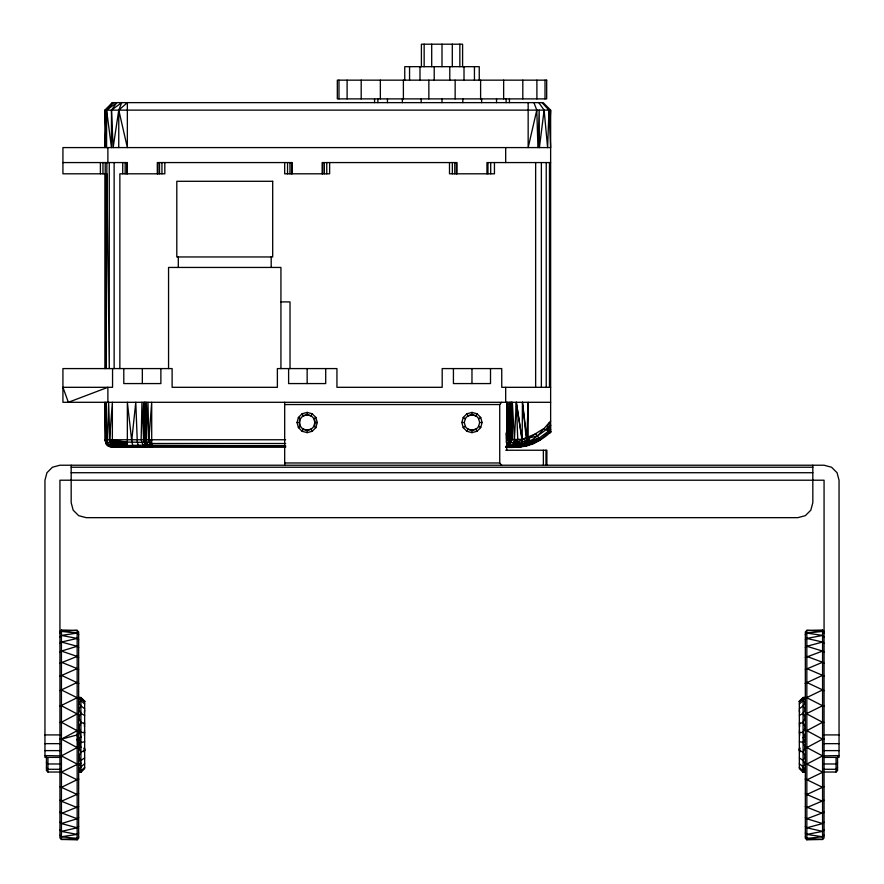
<?xml version="1.0" encoding="UTF-8"?>
<svg xmlns="http://www.w3.org/2000/svg" width="884" height="884" viewBox="0 0 884 884"><rect width="100%" height="100%" fill="white"/><g stroke="black" fill="none" stroke-linecap="round" stroke-linejoin="round"><path stroke-width="1.33" d="M118.754 147.584L118.776 110.124L121.716 102.632L111.483 110.124L111.461 147.584L106.599 110.124L113.528 102.632M511.295 402.297L510.742 439.757L509.748 444.044L507.538 446.243L505.803 446.696L508.698 442.641L509.107 439.757L509.173 402.297L507.482 439.757L507.549 402.297L506.267 442.409L510.366 442.409L511.295 439.757L511.295 402.297L511.991 439.757L509.88 445.05L507.294 446.785M513.052 446.895L505.781 447.249C522.013 448.486 539.085 443.713 550.633 431.9C544.168 433.989 526.234 455.26 526.831 437.867L522.433 402.297L522.179 439.293L506.642 439.757L506.134 433.061M511.991 439.757L512.355 402.297L514.433 439.757L512.654 445.05L508.344 447.249L524.919 445.956L540.146 440.055L535.892 433.867L522.179 439.293L516.289 402.297L514.433 439.757M143.617 439.757L144.214 402.297L144.678 442.365L147.971 446.243L150.943 447.249C146.954 447.205 143.672 443.691 143.617 439.757L141.959 402.297L141.142 439.757L142.965 445.072L145.197 446.796L147.595 447.249M509.107 439.757L510.289 402.297L510.742 439.757M542.036 102.632L548.975 110.124L547.616 147.584L544.124 110.124L538.798 102.632M530.256 443.536L528.411 444.884L520.566 446.663L522.112 444.221L528.963 439.679L526.831 437.867L528.157 402.297L528.157 437.293C536.71 448.763 519.814 445.89 513.173 447.249L515.737 445.967L530.256 443.536L539.804 439.735L522.112 444.221L516.333 444.906L521.748 445.492L529.693 441.856M124.633 446.884L112.367 447.249L108.644 445.072L107.483 442.641L108.633 402.297L109.914 442.409L112.367 446.243L127.351 447.249L127.351 402.297L131.926 442.365L133.396 447.249L110.378 446.696L108.644 446.243L105.881 443.503L104.887 402.297L104.887 439.757L106.887 444.663L108.644 446.243L112.367 447.249L285.642 447.249M148.866 439.757L151.705 402.297L151.705 447.249L149.705 446.696L146.81 442.641L146.401 439.757L147.959 402.297L148.866 439.757L149.241 442.409L151.705 446.243L285.642 446.243M105.627 131.528L104.887 147.584L104.887 110.124L112.367 102.632L543.141 102.632L550.633 110.124L550.633 432.265L549.76 433.072L546.467 429.447L542.886 429.105L528.444 438.144L526.831 437.867M550.257 118.147L550.633 110.124L104.887 110.124L106.588 147.584L106.599 110.124L116.81 102.632L111.483 110.124L113.119 147.584L118.776 110.124L127.351 102.632L127.351 147.584L118.776 110.124M528.411 444.884L518.82 446.95L506.399 446.785L509.107 445.05L510.83 442.343L522.112 444.221L522.455 439.215L529.494 441.249L538.942 438.232L550.633 429.58M509.294 444.663L507.538 445.072L507.538 446.243L510.289 443.503L510.366 442.409L509.294 444.663L506.399 446.785M84.466 726.747L84.367 722.117M109.539 439.757L112.367 402.297L112.367 447.249M799.534 730.571L799.633 735.51M799.578 747.809L799.633 752.56M131.804 439.757L135.782 402.297L137.318 442.365L138.324 445.072L140.887 447.249M84.367 735.51L84.466 730.571M84.367 712.57L84.654 710.15M84.367 752.56L84.422 747.809M544.124 110.124L539.395 147.584L539.174 110.124L537.936 147.584L536.798 110.124L533.914 102.632M799.633 722.117L799.534 726.747M522.433 402.297L526.223 438.132L527.549 440.464L522.322 441.989L516.289 402.297L517.781 439.757L517.217 443.326L515.737 445.967L510.455 446.785M536.798 110.124L528.157 147.584L528.157 102.632M297.035 422.519L298.394 417.469L302.096 413.767L307.157 412.408L312.207 413.767L315.908 417.469L317.268 422.519L315.908 427.58L312.207 431.281L307.157 432.641L302.096 431.281L298.394 427.58L297.035 422.519L299.477 422.519L300.505 418.684C303.378 413.679 310.936 413.679 313.798 418.684L314.837 422.519L313.798 426.364C310.936 431.359 303.378 431.359 300.505 426.364L299.477 422.519M461.857 422.519L463.205 417.469L466.907 413.767L471.968 412.408L477.017 413.767L480.719 417.469L482.078 422.519L480.719 427.58L477.017 431.281L471.968 432.641L466.907 431.281L463.205 427.58L461.857 422.519L464.288 422.519L465.316 418.684C468.188 413.679 475.747 413.679 478.62 418.684L479.647 422.519L478.62 426.364C475.747 431.359 468.188 431.359 465.316 426.364L464.288 422.519M510.289 443.503L511.295 439.757L510.289 443.503L507.891 445.901M44.951 755.588L61.427 755.897L77.162 747.566L80.908 747.345L78.665 742.505L77.162 734.913L78.665 730.759L77.162 730.692L61.427 722.272L59.935 722.46M149.794 446.862L151.705 447.249L127.351 446.796L151.617 447.249L147.971 446.243L144.678 442.365L112.367 441.867L127.351 443.403L112.367 444.044L108.644 445.072L108.29 445.901L105.881 443.503L105.881 402.297L107.075 439.757M144.777 441.867L149.241 442.409L151.705 444.044L147.971 445.072L147.617 445.901L145.219 443.503L144.214 439.757L144.214 402.297M799.346 741.775L805.335 742.505L803.092 737.455L805.335 737.477L803.092 732.361L805.335 727.3L803.092 722.372L805.335 717.686L803.092 713.322L805.335 709.355L803.092 705.863L805.335 702.913L803.092 700.559L799.346 703.995M84.654 741.775L80.908 742.538L78.665 737.477L80.908 737.455L78.665 727.333L80.908 722.372L78.665 717.686L80.908 713.322L78.665 709.355L80.908 705.863L78.665 702.913L80.908 700.559L84.654 703.995M799.346 767.378L803.092 770.992L805.335 771.334L803.092 768.958L805.335 769.279L803.092 766.925L805.335 763.975L803.092 760.483L805.335 756.516L803.092 752.151L805.335 747.466L803.092 742.538M84.654 767.378L80.908 770.992L78.665 769.279L80.908 766.925L78.665 763.975L80.908 763.71L78.665 756.516L80.908 752.151L84.654 750.428M302.096 431.281L303.311 429.171L307.157 430.199L310.991 429.171L312.207 431.281M312.207 413.767L310.991 415.867L307.157 414.839L303.311 415.867L302.096 413.767M466.907 431.281L468.122 429.171L471.968 430.199L475.802 429.171L477.017 431.281M477.017 413.767L475.802 415.867L471.968 414.839L468.122 415.867L466.907 413.767M550.633 430.906L549.45 432.729L550.633 432.265M109.086 106.92L112.367 102.632M550.633 421.027L537.605 435.878L528.068 442.63M501.626 465.227L499.736 462.973L499.736 404.541L501.626 402.297M509.107 445.05L516.532 444.553L514.057 442.343L516.411 439.757L517.383 442.298L522.112 444.221M151.705 439.757L149.241 442.409L151.705 443.503L285.642 443.503M803.092 770.992L805.335 772.03L803.092 772.373L799.346 768.627L799.346 701.244L803.092 697.465L805.335 697.465L803.092 697.808L799.346 701.52L803.092 697.808L805.335 698.504L803.092 699.189L805.335 698.846L803.092 700.559M59.935 631.541L61.427 630.038L77.162 630.38L78.665 631.872L78.665 838.297L77.162 839.8L61.427 839.457L59.935 837.966L59.935 480.211L824.065 480.211L824.065 837.966L822.573 839.457L806.838 839.8L805.335 838.297L805.335 631.872L806.838 630.38L822.573 630.038L824.065 631.541M80.908 770.992L78.665 771.334L80.908 771.677L78.665 772.03L80.908 772.373L84.654 768.627L84.654 701.244L80.908 697.465L78.665 697.465L80.908 697.808L84.654 701.52L80.908 697.808L78.665 698.504L80.908 699.189L78.665 698.846L80.908 700.559M550.633 432.088L549.45 432.729L550.633 431.547L548.29 431.447L550.633 429.116L546.467 429.447L537.605 435.878L528.444 438.144M824.065 772.03L836.054 772.03L837.557 770.539L837.557 756.848M59.935 632.878L61.427 631.397L77.162 630.38L77.162 839.8M61.427 630.038L61.427 839.457L77.162 838.441L78.665 836.96M805.335 634.535L806.838 633.088L822.573 631.397L824.065 632.878M805.335 836.96L806.838 838.441L822.573 836.75L824.065 835.303M59.935 636.856L61.427 635.43L77.162 633.088L78.665 634.535M59.935 835.303L61.427 836.75L77.162 834.408L78.665 832.982M550.633 425.513L546.467 429.447L548.909 423.171L550.633 425.127L546.467 429.447L550.633 426.983M805.335 639.806L806.838 638.425L822.573 635.43L824.065 636.856M805.335 832.982L806.838 834.408L822.573 831.402L824.065 830.032M799.346 701.244L803.092 697.808M837.557 767.898L836.054 769.279L824.065 769.279M59.935 643.375L61.427 642.049L77.162 638.425L78.665 639.806M59.935 830.032L61.427 831.402L77.162 827.789L78.665 826.463M80.908 766.925L84.654 763.721M805.335 647.541L806.838 646.27L822.573 642.049L824.065 643.375M805.335 826.463L806.838 827.789L822.573 823.568L824.065 822.297M59.935 652.27L61.427 651.077L77.162 646.27L78.665 647.541M59.935 822.297L61.427 823.568L77.162 818.761L78.665 817.567M799.346 708.769L803.092 705.863M837.557 762.815L836.054 763.975L824.065 763.975M805.335 657.53L822.573 651.077L824.065 652.27M824.065 812.297L806.838 818.761L805.335 817.567M59.935 663.298L77.162 656.414L78.665 657.53M59.935 812.418L61.427 813.424L78.665 806.539M84.654 757.931L80.908 760.483L78.665 756.516M824.065 812.418L822.573 813.424L805.335 806.539M514.057 442.343L517.383 442.298L521.858 439.381M805.335 669.531L822.573 662.26L824.065 663.298M806.838 807.567L824.065 800.307M78.665 778.948L61.427 787.357L59.935 786.605M805.335 683.398L822.573 675.343L824.065 676.194M298.394 427.58L300.505 426.364M313.798 418.684L315.908 417.469M463.205 427.58L465.316 426.364M478.62 418.684L480.719 417.469M799.346 715.476L803.092 713.322M59.935 676.194L77.162 668.591L78.665 669.531M59.935 800.307L61.427 801.247L78.665 793.644M139.064 447.249L139.893 446.796M77.162 730.692L61.427 739.146L59.935 739.079M805.335 730.759L806.838 730.692L822.573 722.272L824.065 722.46M805.335 747.378L806.838 747.566L822.573 739.146L824.065 739.079M61.427 722.272L77.162 713.941L78.665 714.239M805.335 714.239L822.573 705.741L824.065 706.15M805.335 763.677L806.838 764.096L822.573 755.897L839.049 755.588M59.935 706.15L77.162 697.73L78.665 698.261M59.935 771.577L61.427 772.108L78.665 763.677M805.335 683.233L806.838 682.481L824.065 690.603M805.335 793.644L806.838 794.495L824.065 786.605M519.383 446.63L530.533 444.332L539.804 439.735L536.179 441.028M805.335 698.261L822.573 689.962M824.065 771.577L806.838 779.876L805.335 779.235M59.935 690.603L77.162 682.481L78.665 683.233M530.533 444.332L540.146 440.055M538.942 438.232L529.803 442.166L528.312 443.867L521.007 446.542L513.726 447.193M78.665 779.235L77.162 779.876L61.427 772.108M529.085 444.177L519.869 446.619M799.346 723.631L803.092 722.372M522.82 446.254L530.433 444.055L522.82 446.254L519.472 446.066M77.162 734.913L61.427 739.146L77.162 747.566M510.411 446.796L508.422 447.249L512.19 446.862M521.748 445.492L514.72 446.586L521.007 446.542M138.777 446.906L133.108 446.796M508.875 447.249L514.212 446.818L508.344 447.249M548.29 431.447L550.633 431.27M799.346 732.615L803.092 732.361M517.383 442.298L522.322 441.989M110.986 444.663L112.367 445.901L146.435 445.072L151.617 447.249M127.351 443.403L112.367 443.503L105.45 441.867M62.93 162.568L127.351 162.568L127.351 173.805M550.633 162.568L486.951 162.568L486.951 173.805M280.935 301.908L290.018 301.908L290.018 368.584M550.633 387.314L501.747 387.314L501.747 368.584L442.188 368.584L442.188 387.314L336.937 387.314L336.937 368.584L277.377 368.584L277.377 387.314L172.115 387.314L172.115 368.584L62.93 368.584L62.93 402.297L550.633 402.297M284.681 404.541L499.736 404.541M314.837 422.519L317.268 422.519M479.647 422.519L482.078 422.519M285.642 439.757L104.887 439.757L105.505 441.525M149.219 445.348L285.642 445.901M505.77 450.243L546.887 450.243L546.887 465.227M284.681 462.973L499.736 462.973M71.173 467.227L812.827 467.227M71.173 472.719L812.827 472.719M44.951 734.913L59.935 734.913M824.065 734.913L839.049 734.913M44.951 743.654L59.935 743.654M824.065 743.654L839.049 743.654M44.951 750.615L59.935 750.615M824.065 750.615L839.049 750.615M59.935 757.389L44.951 757.389L44.951 480.211L46.951 472.719L52.443 467.227L59.935 465.227L824.065 465.227L831.557 467.227L837.049 472.719L839.049 480.211L839.049 757.389L824.065 757.389M59.935 763.975L47.946 763.975L46.443 762.815M59.935 769.279L47.946 769.279L46.443 767.898M46.443 756.848L46.443 770.539L47.946 772.03L59.935 772.03M112.367 445.901L127.351 446.1L112.367 446.243L106.887 444.663L105.815 442.409L106.434 444.044M80.908 742.538L78.665 742.505L77.162 739.135L78.665 747.378L80.908 752.151M822.573 631.397L806.838 630.38L806.838 839.8M806.838 838.441L822.573 839.457L822.573 630.038M127.351 445.072L112.367 444.044L109.914 442.409L112.367 439.757L127.351 442.365M84.654 732.615L80.908 732.361L78.665 727.333M146.313 446.884L150.799 447.249L148.39 446.796M141.197 446.906L148.7 447.249M61.427 631.397L77.162 633.088M61.427 836.75L77.162 838.441M806.838 633.088L822.573 635.43M806.838 834.408L822.573 836.75M61.427 635.43L77.162 638.425M61.427 831.402L77.162 834.408M806.838 638.425L822.573 642.049M806.838 827.789L822.573 831.402M147.971 445.072L147.971 446.243L151.705 446.243L146.214 444.663L145.142 442.409L145.219 402.297L145.33 439.757L146.335 402.297L146.401 439.757M61.427 642.049L77.162 646.27M61.427 823.568L77.162 827.789M512.654 445.05L515.737 445.967M806.838 646.27L822.573 651.077M806.838 818.761L822.573 823.568M80.908 722.372L84.654 723.631M61.427 651.077L77.162 656.414M77.162 818.761L59.935 812.297M806.838 656.414L822.573 662.26M61.427 662.26L77.162 668.591M61.427 801.247L77.162 807.567M806.838 668.591L822.573 675.343M806.838 794.495L822.573 801.247M61.427 675.343L78.665 683.398M61.427 787.357L77.162 794.495M799.346 750.428L803.092 752.151M805.335 698.504L803.092 697.465L803.092 772.373M822.573 787.357L805.335 778.948M61.427 689.962L77.162 697.73M806.838 697.73L822.573 705.741M806.838 764.096L822.573 772.108M61.427 705.741L77.162 713.941M61.427 755.897L77.162 764.096M806.838 713.941L822.573 722.272M806.838 747.566L822.573 755.897M806.838 730.692L822.573 739.146M463.205 417.469L465.316 418.684M478.62 426.364L480.719 427.58M298.394 417.469L300.505 418.684M313.798 426.364L315.908 427.58M80.908 713.322L84.654 715.476M799.346 757.931L803.092 760.483M80.908 705.863L84.654 708.769M799.346 763.721L803.092 766.925M150.313 444.663L151.705 445.901M80.908 697.808L84.654 701.244M146.435 445.072L145.142 442.409M144.214 439.757L144.678 442.365M799.346 710.15L799.633 712.57M548.975 110.124L550.633 147.584L62.93 147.584L62.93 173.805L106.887 173.805L109.273 368.584L109.273 162.568M836.054 757.765L836.054 772.03M812.827 465.227L812.827 502.687L810.827 510.167L805.335 515.659L797.843 517.659L86.157 517.659L78.665 515.659L73.173 510.167L71.173 502.687L71.173 465.227M549.483 162.568L549.483 387.314M546.235 162.568L546.235 387.314M545.981 450.243L545.981 465.227M545.019 80.157L545.019 98.886M543.373 450.243L543.373 465.227M541.373 162.568L541.373 387.314M536.897 80.157L536.897 98.886M535.649 162.568L535.649 387.314M522.809 80.157L522.809 98.886M509.427 98.886L509.427 102.632M506.753 402.297L506.753 450.243M506.123 98.886L506.123 102.632M505.681 147.584L505.681 162.568M505.681 387.314L505.681 402.297M503.648 80.157L503.648 98.886M496.543 98.886L496.543 102.632M494.443 162.568L494.443 173.805L449.492 173.805L449.492 162.568M490.697 162.568L490.697 173.805M490.509 368.584L490.509 383.568L453.426 383.568L453.426 368.584M487.957 162.568L487.957 173.805M481.625 98.886L481.625 102.632M480.609 80.157L480.609 98.886M479.25 80.157L479.25 66.676L404.75 66.676L404.75 80.157M474.443 66.676L474.443 80.157M471.968 368.584L471.968 383.568M471.968 412.408L471.968 414.839M471.968 430.199L471.968 432.641M464.012 66.676L464.012 80.157M462.84 98.886L462.84 102.632M462.597 66.676L462.597 44.2L421.403 44.2L421.403 66.676M459.846 44.2L459.846 66.676M456.984 173.805L456.984 162.568L322.141 162.568L322.141 173.805M456.409 162.568L456.409 173.805M455.149 80.157L455.149 98.886M454.785 162.568L454.785 173.805M452.299 44.2L452.299 66.676M452.354 162.568L452.354 173.805M449.79 66.676L449.79 80.157M442 44.2L442 66.676M442 98.886L442 102.632M434.21 66.676L434.21 80.157M431.701 44.2L431.701 66.676M428.851 80.157L428.851 98.886M424.154 44.2L424.154 66.676M421.16 98.886L421.16 102.632M419.988 66.676L419.988 80.157M409.557 66.676L409.557 80.157M403.391 80.157L403.391 98.886M402.375 98.886L402.375 102.632M387.457 98.886L387.457 102.632M380.352 80.157L380.352 98.886M377.877 98.886L377.877 102.632M374.573 98.886L374.573 102.632M361.191 80.157L361.191 98.886M347.103 80.157L347.103 98.886M338.981 80.157L338.981 98.886M329.633 162.568L329.633 173.805L284.681 173.805L284.681 162.568M326.76 162.568L326.76 173.805M325.699 368.584L325.699 383.568L288.615 383.568L288.615 368.584M324.329 162.568L324.329 173.805M322.704 162.568L322.704 173.805M314.837 419.789L314.837 425.281M307.157 368.584L307.157 383.568M307.157 412.408L307.157 414.839M307.157 430.199L307.157 432.641M299.477 419.789L299.477 425.281M292.173 173.805L292.173 162.568L157.319 162.568L157.319 173.805M291.598 162.568L291.598 173.805M289.974 162.568L289.974 173.805M287.543 162.568L287.543 173.805M284.681 402.297L284.681 465.227M280.935 368.584L280.935 267.443L168.557 267.443L168.557 368.584M271.189 256.957L271.189 267.443M178.303 256.957L178.303 267.443M164.811 162.568L164.811 173.805L119.859 173.805L119.859 368.584M161.949 162.568L161.949 173.805M160.877 368.584L160.877 383.568L123.793 383.568L123.793 368.584M159.518 162.568L159.518 173.805M157.893 162.568L157.893 173.805M142.335 368.584L142.335 383.568M126.788 162.568L126.788 173.805M125.163 162.568L125.163 173.805M122.732 162.568L122.732 173.805M114.135 162.568L114.135 368.584M112.555 368.584L112.555 387.314L62.93 387.314L68.355 402.297L107.881 387.314L107.881 402.297M108.644 445.072L108.644 446.243M107.881 147.584L107.881 162.568M106.887 162.568L106.025 368.584L106.025 173.805M105.218 162.568L105.218 173.805M104.887 173.805L104.887 368.584M102.964 162.568L102.964 173.805M100.4 162.568L100.4 173.805M80.908 697.465L80.908 772.373M47.946 757.765L47.946 772.03M799.611 747.93L799.346 750.273L799.644 747.974M546.677 80.157L337.323 80.157L337.323 98.886L546.677 98.886L546.677 80.157M272.692 181.297L176.8 181.297L176.8 256.957L272.692 256.957L272.692 181.297M84.654 750.273L84.356 747.974L84.654 750.273"/></g></svg>
